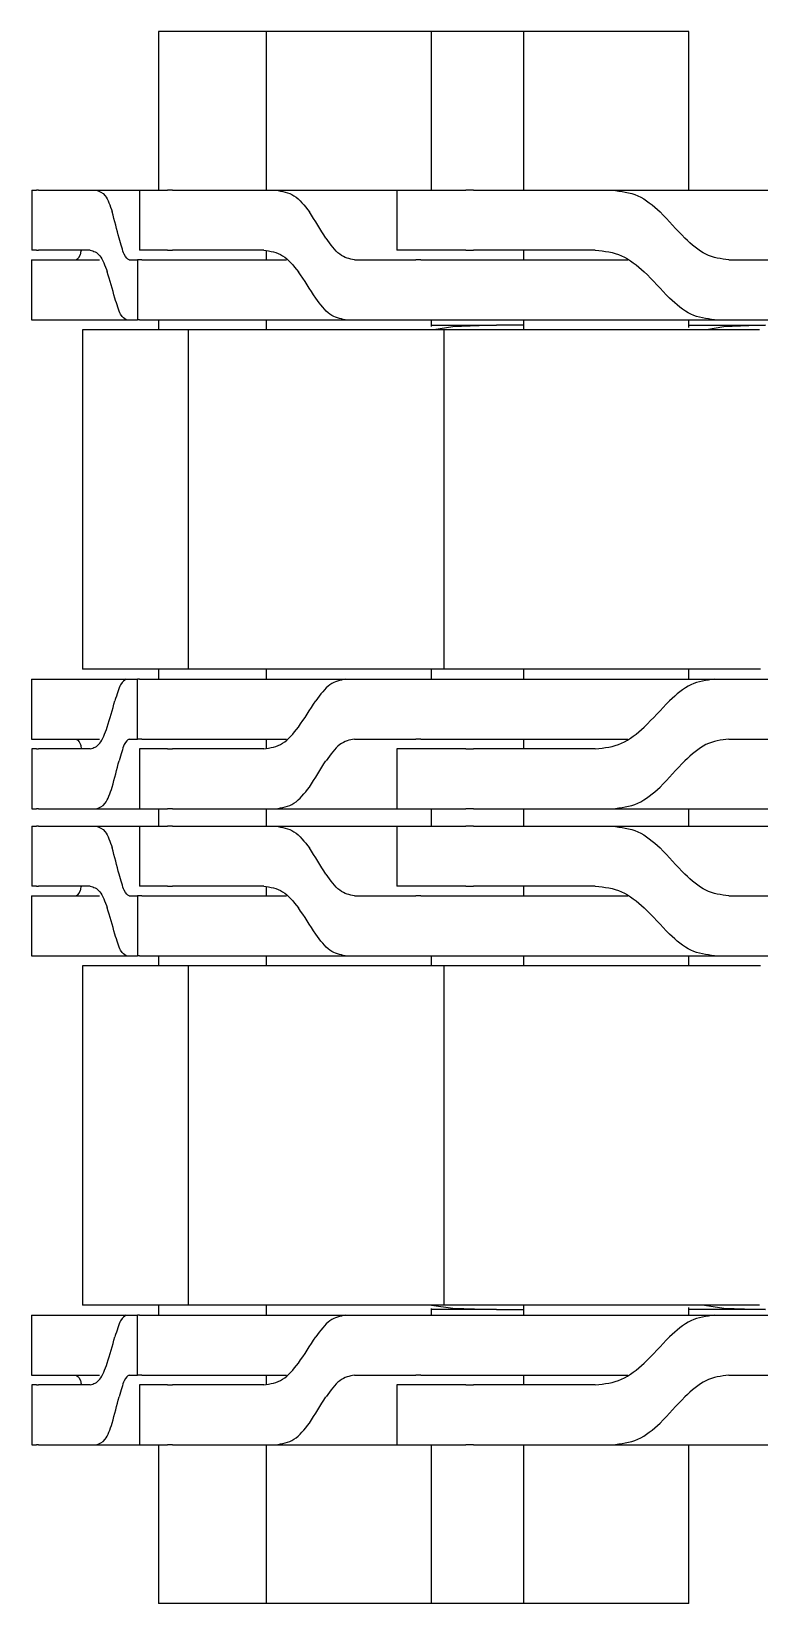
# Model space of a CAD drawing. Header units: millimetres. Extents: x 0 to 11880, y 0 to 8400.
# Drawn here: x 10734.4 to 10770.9, y 5158.8 to 5237.6 of the extents above; entities that cross this region are included whole.
import ezdxf

# ---------------------------------------------------------------- set-up
doc = ezdxf.new("R2010")
doc.units = ezdxf.units.MM
doc.header["$LTSCALE"] = 20

msp = doc.modelspace()

# ---------------------------------------------------------------- linework, layer by layer
at = {"color": 7, "linetype": 'Continuous', "lineweight": 25}
for p, q in [((10740.779, 5237.646), (10740.779, 5229.686)), ((10746.173, 5237.646), (10740.779, 5237.646)), ((10746.173, 5237.646), (10746.173, 5229.686)), ((10752.383, 5237.646), (10746.173, 5237.646)), ((10754.453, 5237.646), (10752.383, 5237.646)), ((10754.453, 5229.686), (10754.453, 5237.646)), ((10756.287, 5237.646), (10754.453, 5237.646)), ((10759.071, 5237.646), (10756.287, 5237.646)), ((10759.071, 5237.646), (10759.071, 5229.686)), ((10766.288, 5237.646), (10759.071, 5237.646)), ((10767.351, 5237.646), (10766.288, 5237.646)), ((10767.351, 5229.686), (10767.351, 5237.646)), ((10734.419, 5229.686), (10734.419, 5226.686)), ((10734.419, 5229.686), (10734.649, 5229.686)), ((10734.753, 5229.686), (10734.649, 5229.686)), ((10734.753, 5229.686), (10735.105, 5229.686)), ((10735.105, 5229.686), (10737.658, 5229.686)), ((10737.658, 5229.686), (10739.813, 5229.686)), ((10739.813, 5229.686), (10739.813, 5226.686)), ((10739.813, 5229.686), (10741.22, 5229.686)), ((10741.47, 5229.686), (10741.22, 5229.686)), ((10741.47, 5229.686), (10742.132, 5229.686)), ((10742.132, 5229.686), (10746.65, 5229.686)), ((10746.65, 5229.686), (10752.711, 5229.686)), ((10752.711, 5229.686), (10752.711, 5226.686)), ((10752.711, 5229.686), (10756.185, 5229.686)), ((10756.557, 5229.686), (10756.185, 5229.686)), ((10756.557, 5229.686), (10757.464, 5229.686)), ((10757.464, 5229.686), (10763.506, 5229.686)), ((10763.506, 5229.686), (10771.851, 5229.686)), ((10734.403, 5226.196), (10734.403, 5223.196)), ((10734.403, 5226.196), (10737.807, 5226.196)), ((10734.649, 5226.686), (10734.419, 5226.686)), ((10734.649, 5226.686), (10734.753, 5226.686)), ((10735.105, 5226.686), (10734.753, 5226.686)), ((10737.349, 5226.686), (10735.105, 5226.686)), ((10739.297, 5226.196), (10739.717, 5226.196)), ((10739.717, 5226.196), (10739.717, 5223.196)), ((10739.826, 5226.196), (10739.717, 5226.196)), ((10741.22, 5226.686), (10739.813, 5226.686)), ((10739.93, 5226.196), (10739.826, 5226.196)), ((10739.93, 5226.196), (10747.18, 5226.196)), ((10741.22, 5226.686), (10741.47, 5226.686)), ((10742.132, 5226.686), (10741.47, 5226.686)), ((10746.047, 5226.686), (10742.132, 5226.686)), ((10746.173, 5226.648), (10746.173, 5226.196)), ((10750.593, 5226.196), (10753.223, 5226.196)), ((10756.185, 5226.686), (10752.711, 5226.686)), ((10753.223, 5226.196), (10753.67, 5226.196)), ((10753.92, 5226.196), (10753.67, 5226.196)), ((10753.92, 5226.196), (10764.303, 5226.196)), ((10756.185, 5226.686), (10756.557, 5226.686)), ((10757.464, 5226.686), (10756.557, 5226.686)), ((10762.667, 5226.686), (10757.464, 5226.686)), ((10759.071, 5226.686), (10759.071, 5226.196)), ((10769.365, 5226.196), (10773.949, 5226.196)), ((10734.403, 5223.196), (10739.148, 5223.196)), ((10739.15, 5223.196), (10739.717, 5223.196)), ((10739.826, 5223.196), (10739.717, 5223.196)), ((10739.826, 5223.196), (10739.93, 5223.196)), ((10739.93, 5223.196), (10750.132, 5223.196)), ((10740.779, 5223.196), (10740.779, 5222.696)), ((10746.173, 5223.196), (10746.173, 5222.696)), ((10750.132, 5223.196), (10753.223, 5223.196)), ((10753.223, 5223.196), (10753.67, 5223.196)), ((10753.67, 5223.196), (10753.92, 5223.196)), ((10753.92, 5223.196), (10768.732, 5223.196)), ((10754.453, 5222.856), (10754.453, 5223.196)), ((10754.453, 5222.915), (10757.706, 5222.915)), ((10757.706, 5222.915), (10755.518, 5222.837)), ((10759.071, 5222.915), (10757.706, 5222.915)), ((10759.071, 5223.196), (10759.071, 5222.696)), ((10767.351, 5222.8), (10767.351, 5223.196)), ((10767.351, 5222.915), (10771.198, 5222.915)), ((10768.636, 5223.196), (10773.949, 5223.196)), ((10771.198, 5222.915), (10769.116, 5222.837)), ((10736.963, 5222.696), (10736.963, 5205.676)), ((10742.26, 5222.696), (10736.963, 5222.696)), ((10742.26, 5222.696), (10742.26, 5205.676)), ((10751.851, 5222.696), (10742.26, 5222.696)), ((10755.073, 5222.696), (10751.851, 5222.696)), ((10755.518, 5222.837), (10754.581, 5222.696)), ((10755.073, 5222.696), (10755.073, 5205.676)), ((10766.983, 5222.696), (10755.073, 5222.696)), ((10770.895, 5222.696), (10766.983, 5222.696)), ((10769.116, 5222.837), (10768.249, 5222.696)), ((10742.26, 5205.676), (10736.963, 5205.676)), ((10740.779, 5205.676), (10740.779, 5205.176)), ((10751.851, 5205.676), (10742.26, 5205.676)), ((10746.173, 5205.676), (10746.173, 5205.176)), ((10755.073, 5205.676), (10751.851, 5205.676)), ((10754.453, 5205.176), (10754.453, 5205.676)), ((10766.983, 5205.676), (10755.073, 5205.676)), ((10759.071, 5205.676), (10759.071, 5205.176)), ((10770.953, 5205.676), (10766.983, 5205.676)), ((10767.351, 5205.176), (10767.351, 5205.676)), ((10734.403, 5205.176), (10734.403, 5202.176)), ((10734.403, 5205.176), (10739.148, 5205.176)), ((10739.15, 5205.176), (10739.717, 5205.176)), ((10739.717, 5202.176), (10739.717, 5205.176)), ((10739.826, 5205.176), (10739.717, 5205.176)), ((10739.826, 5205.176), (10739.93, 5205.176)), ((10739.93, 5205.176), (10750.124, 5205.176)), ((10750.132, 5205.176), (10753.223, 5205.176)), ((10753.223, 5205.176), (10753.67, 5205.176)), ((10753.67, 5205.176), (10753.92, 5205.176)), ((10753.92, 5205.176), (10768.636, 5205.176)), ((10768.636, 5205.176), (10773.949, 5205.176)), ((10734.403, 5202.176), (10737.807, 5202.176)), ((10734.419, 5201.686), (10734.419, 5198.686)), ((10734.649, 5201.686), (10734.419, 5201.686)), ((10734.649, 5201.686), (10734.753, 5201.686)), ((10735.105, 5201.686), (10734.753, 5201.686)), ((10737.349, 5201.686), (10735.105, 5201.686)), ((10739.297, 5202.176), (10739.717, 5202.176)), ((10739.826, 5202.176), (10739.717, 5202.176)), ((10739.813, 5201.686), (10739.813, 5198.686)), ((10741.22, 5201.686), (10739.813, 5201.686)), ((10739.93, 5202.176), (10739.826, 5202.176)), ((10739.93, 5202.176), (10747.18, 5202.176)), ((10741.22, 5201.686), (10741.47, 5201.686)), ((10742.132, 5201.686), (10741.47, 5201.686)), ((10746.047, 5201.686), (10742.132, 5201.686)), ((10746.173, 5202.176), (10746.173, 5201.723)), ((10750.593, 5202.176), (10753.223, 5202.176)), ((10752.711, 5201.686), (10752.711, 5198.686)), ((10756.185, 5201.686), (10752.711, 5201.686)), ((10753.223, 5202.176), (10753.67, 5202.176)), ((10753.92, 5202.176), (10753.67, 5202.176)), ((10753.92, 5202.176), (10764.303, 5202.176)), ((10756.185, 5201.686), (10756.557, 5201.686)), ((10757.464, 5201.686), (10756.557, 5201.686)), ((10762.667, 5201.686), (10757.464, 5201.686)), ((10759.071, 5202.176), (10759.071, 5201.686)), ((10769.365, 5202.176), (10773.949, 5202.176)), ((10734.419, 5198.686), (10734.649, 5198.686)), ((10734.753, 5198.686), (10734.649, 5198.686)), ((10734.753, 5198.686), (10735.105, 5198.686)), ((10735.105, 5198.686), (10737.658, 5198.686)), ((10737.658, 5198.686), (10739.813, 5198.686)), ((10739.813, 5198.686), (10741.22, 5198.686)), ((10740.779, 5198.686), (10740.779, 5197.806)), ((10741.47, 5198.686), (10741.22, 5198.686)), ((10741.47, 5198.686), (10742.132, 5198.686)), ((10742.132, 5198.686), (10746.65, 5198.686)), ((10746.173, 5198.686), (10746.173, 5197.806)), ((10746.65, 5198.686), (10752.711, 5198.686)), ((10752.711, 5198.686), (10756.185, 5198.686)), ((10754.453, 5197.806), (10754.453, 5198.686)), ((10756.557, 5198.686), (10756.185, 5198.686)), ((10756.557, 5198.686), (10757.464, 5198.686)), ((10757.464, 5198.686), (10763.506, 5198.686)), ((10759.071, 5198.686), (10759.071, 5197.806)), ((10763.506, 5198.686), (10771.851, 5198.686)), ((10767.351, 5197.806), (10767.351, 5198.686)), ((10734.419, 5197.806), (10734.419, 5194.806)), ((10734.419, 5197.806), (10734.649, 5197.806)), ((10734.753, 5197.806), (10734.649, 5197.806)), ((10734.753, 5197.806), (10735.105, 5197.806)), ((10735.105, 5197.806), (10737.658, 5197.806)), ((10737.658, 5197.806), (10739.813, 5197.806)), ((10739.813, 5197.806), (10739.813, 5194.806)), ((10739.813, 5197.806), (10741.22, 5197.806)), ((10741.47, 5197.806), (10741.22, 5197.806)), ((10741.47, 5197.806), (10742.132, 5197.806)), ((10742.132, 5197.806), (10746.65, 5197.806)), ((10746.65, 5197.806), (10752.711, 5197.806)), ((10752.711, 5197.806), (10752.711, 5194.806)), ((10752.711, 5197.806), (10756.185, 5197.806)), ((10756.557, 5197.806), (10756.185, 5197.806)), ((10756.557, 5197.806), (10757.464, 5197.806)), ((10757.464, 5197.806), (10763.506, 5197.806)), ((10763.506, 5197.806), (10771.851, 5197.806)), ((10734.649, 5194.806), (10734.419, 5194.806)), ((10734.649, 5194.806), (10734.753, 5194.806)), ((10735.105, 5194.806), (10734.753, 5194.806)), ((10737.349, 5194.806), (10735.105, 5194.806)), ((10741.22, 5194.806), (10739.813, 5194.806)), ((10741.22, 5194.806), (10741.47, 5194.806)), ((10742.132, 5194.806), (10741.47, 5194.806)), ((10746.047, 5194.806), (10742.132, 5194.806)), ((10746.173, 5194.768), (10746.173, 5194.316)), ((10756.185, 5194.806), (10752.711, 5194.806)), ((10756.185, 5194.806), (10756.557, 5194.806)), ((10757.464, 5194.806), (10756.557, 5194.806)), ((10762.667, 5194.806), (10757.464, 5194.806)), ((10759.071, 5194.806), (10759.071, 5194.316)), ((10734.403, 5194.316), (10734.403, 5191.316)), ((10734.403, 5194.316), (10737.807, 5194.316)), ((10739.297, 5194.316), (10739.717, 5194.316)), ((10739.717, 5194.316), (10739.717, 5191.316)), ((10739.826, 5194.316), (10739.717, 5194.316)), ((10739.93, 5194.316), (10739.826, 5194.316)), ((10739.93, 5194.316), (10747.18, 5194.316)), ((10750.593, 5194.316), (10753.223, 5194.316)), ((10753.223, 5194.316), (10753.67, 5194.316)), ((10753.92, 5194.316), (10753.67, 5194.316)), ((10753.92, 5194.316), (10764.303, 5194.316)), ((10769.365, 5194.316), (10773.949, 5194.316)), ((10734.403, 5191.316), (10739.15, 5191.316)), ((10736.963, 5190.816), (10736.963, 5173.796)), ((10742.26, 5190.816), (10736.963, 5190.816)), ((10739.15, 5191.316), (10739.717, 5191.316)), ((10739.826, 5191.316), (10739.717, 5191.316)), ((10739.826, 5191.316), (10739.93, 5191.316)), ((10739.93, 5191.316), (10750.124, 5191.316)), ((10740.779, 5191.316), (10740.779, 5190.816)), ((10742.26, 5190.816), (10742.26, 5173.796)), ((10751.851, 5190.816), (10742.26, 5190.816)), ((10746.173, 5191.316), (10746.173, 5190.816)), ((10750.132, 5191.316), (10753.223, 5191.316)), ((10755.073, 5190.816), (10751.851, 5190.816)), ((10753.223, 5191.316), (10753.67, 5191.316)), ((10753.67, 5191.316), (10753.92, 5191.316)), ((10753.92, 5191.316), (10768.732, 5191.316)), ((10754.453, 5190.816), (10754.453, 5191.316)), ((10755.073, 5190.816), (10755.073, 5173.796)), ((10766.983, 5190.816), (10755.073, 5190.816)), ((10759.071, 5191.316), (10759.071, 5190.816)), ((10770.953, 5190.816), (10766.983, 5190.816)), ((10767.351, 5190.816), (10767.351, 5191.316)), ((10768.636, 5191.316), (10773.949, 5191.316)), ((10734.403, 5173.296), (10734.403, 5170.296)), ((10734.403, 5173.296), (10739.15, 5173.296)), ((10742.26, 5173.796), (10736.963, 5173.796)), ((10739.15, 5173.296), (10739.717, 5173.296)), ((10739.717, 5170.296), (10739.717, 5173.296)), ((10739.826, 5173.296), (10739.717, 5173.296)), ((10739.826, 5173.296), (10739.93, 5173.296)), ((10739.93, 5173.296), (10750.124, 5173.296)), ((10740.779, 5173.796), (10740.779, 5173.296)), ((10751.851, 5173.796), (10742.26, 5173.796)), ((10746.173, 5173.796), (10746.173, 5173.296)), ((10750.132, 5173.296), (10753.223, 5173.296)), ((10755.073, 5173.796), (10751.851, 5173.796)), ((10753.223, 5173.296), (10753.67, 5173.296)), ((10753.67, 5173.296), (10753.92, 5173.296)), ((10753.92, 5173.296), (10768.636, 5173.296)), ((10754.453, 5173.296), (10754.453, 5173.636)), ((10757.706, 5173.577), (10754.453, 5173.577)), ((10754.46, 5173.796), (10755.518, 5173.654)), ((10766.983, 5173.796), (10755.073, 5173.796)), ((10755.518, 5173.654), (10757.706, 5173.577)), ((10757.706, 5173.577), (10759.071, 5173.577)), ((10759.071, 5173.796), (10759.071, 5173.296)), ((10770.895, 5173.796), (10766.983, 5173.796)), ((10767.351, 5173.296), (10767.351, 5173.692)), ((10771.198, 5173.577), (10767.351, 5173.577)), ((10768.141, 5173.796), (10769.116, 5173.654)), ((10768.636, 5173.296), (10773.949, 5173.296)), ((10769.116, 5173.654), (10771.198, 5173.577)), ((10734.403, 5170.296), (10737.807, 5170.296)), ((10739.297, 5170.296), (10739.717, 5170.296)), ((10739.826, 5170.296), (10739.717, 5170.296)), ((10739.93, 5170.296), (10739.826, 5170.296)), ((10739.93, 5170.296), (10747.18, 5170.296)), ((10746.173, 5170.296), (10746.173, 5169.843)), ((10750.593, 5170.296), (10753.223, 5170.296)), ((10753.223, 5170.296), (10753.67, 5170.296)), ((10753.92, 5170.296), (10753.67, 5170.296)), ((10753.92, 5170.296), (10764.303, 5170.296)), ((10759.071, 5170.296), (10759.071, 5169.806)), ((10769.365, 5170.296), (10773.949, 5170.296)), ((10734.419, 5169.806), (10734.419, 5166.806)), ((10734.649, 5169.806), (10734.419, 5169.806)), ((10734.649, 5169.806), (10734.753, 5169.806)), ((10735.105, 5169.806), (10734.753, 5169.806)), ((10737.349, 5169.806), (10735.105, 5169.806)), ((10739.813, 5169.806), (10739.813, 5166.806)), ((10741.22, 5169.806), (10739.813, 5169.806)), ((10741.22, 5169.806), (10741.47, 5169.806)), ((10742.132, 5169.806), (10741.47, 5169.806)), ((10746.047, 5169.806), (10742.132, 5169.806)), ((10752.711, 5169.806), (10752.711, 5166.806)), ((10756.185, 5169.806), (10752.711, 5169.806)), ((10756.185, 5169.806), (10756.557, 5169.806)), ((10757.464, 5169.806), (10756.557, 5169.806)), ((10762.667, 5169.806), (10757.464, 5169.806)), ((10734.419, 5166.806), (10734.649, 5166.806)), ((10734.753, 5166.806), (10734.649, 5166.806)), ((10734.753, 5166.806), (10735.105, 5166.806)), ((10735.105, 5166.806), (10737.658, 5166.806)), ((10737.658, 5166.806), (10739.813, 5166.806)), ((10739.813, 5166.806), (10741.22, 5166.806)), ((10740.779, 5166.806), (10740.779, 5158.846)), ((10741.47, 5166.806), (10741.22, 5166.806)), ((10741.47, 5166.806), (10742.132, 5166.806)), ((10742.132, 5166.806), (10746.65, 5166.806)), ((10746.173, 5166.806), (10746.173, 5158.846)), ((10746.65, 5166.806), (10752.711, 5166.806)), ((10752.711, 5166.806), (10756.185, 5166.806)), ((10754.453, 5158.846), (10754.453, 5166.806)), ((10756.557, 5166.806), (10756.185, 5166.806)), ((10756.557, 5166.806), (10757.464, 5166.806)), ((10757.464, 5166.806), (10763.506, 5166.806)), ((10759.071, 5166.806), (10759.071, 5158.846)), ((10763.506, 5166.806), (10771.851, 5166.806)), ((10767.351, 5158.846), (10767.351, 5166.806)), ((10746.173, 5158.846), (10740.779, 5158.846)), ((10752.383, 5158.846), (10746.173, 5158.846)), ((10754.453, 5158.846), (10752.383, 5158.846)), ((10756.287, 5158.846), (10754.453, 5158.846)), ((10759.071, 5158.846), (10756.287, 5158.846)), ((10766.288, 5158.846), (10759.071, 5158.846)), ((10767.351, 5158.846), (10766.288, 5158.846))]:
    msp.add_line(p, q, dxfattribs=at)
for centre, major_axis, ratio, start_param, end_param in [((10689.722, 5227.941), (48.177, -18.324), 0.730057, 0.463587, 0.496991), ((10705.455, 5227.941), (47.207, -30.04), 0.548493, 0.842709, 0.876112), ((10733.083, 5227.941), (48.249, -35.402), 0.370502, 1.08649, 1.119893), ((10689.722, 5224.112), (48.177, -18.324), 0.730057, 0.484495, 0.517905), ((10705.455, 5224.112), (47.207, -30.04), 0.548493, 0.863616, 0.897026), ((10733.083, 5224.112), (48.249, -35.402), 0.370502, 1.107397, 1.140808), ((10689.722, 5204.26), (48.177, 18.324), 0.730057, 5.76528, 5.798691), ((10705.455, 5204.26), (47.207, 30.04), 0.548493, 5.386159, 5.419569), ((10733.083, 5204.26), (48.249, 35.402), 0.370502, 5.142377, 5.175788), ((10689.722, 5200.431), (48.177, 18.324), 0.730057, 5.786195, 5.819598), ((10705.455, 5200.431), (47.207, 30.04), 0.548493, 5.407073, 5.440477), ((10733.083, 5200.431), (48.249, 35.402), 0.370502, 5.163292, 5.196695), ((10689.722, 5196.061), (48.177, -18.324), 0.730057, 0.463587, 0.496991), ((10705.455, 5196.061), (47.207, -30.04), 0.548493, 0.842709, 0.876112), ((10733.083, 5196.061), (48.249, -35.402), 0.370502, 1.08649, 1.119893), ((10689.722, 5192.232), (48.177, -18.324), 0.730057, 0.484495, 0.517905), ((10705.455, 5192.232), (47.207, -30.04), 0.548493, 0.863616, 0.897026), ((10733.083, 5192.232), (48.249, -35.402), 0.370502, 1.107397, 1.140808), ((10689.722, 5172.38), (48.177, 18.324), 0.730057, 5.76528, 5.798691), ((10705.455, 5172.38), (47.207, 30.04), 0.548493, 5.386159, 5.419569), ((10733.083, 5172.38), (48.249, 35.402), 0.370502, 5.142377, 5.175788), ((10689.722, 5168.551), (48.177, 18.324), 0.730057, 5.786195, 5.819598), ((10705.455, 5168.551), (47.207, 30.04), 0.548493, 5.407073, 5.440477), ((10733.083, 5168.551), (48.249, 35.402), 0.370502, 5.163292, 5.196695)]:
    msp.add_ellipse(centre, major_axis=major_axis, ratio=ratio, start_param=start_param, end_param=end_param, dxfattribs=at)
for points, knots in [([(10737.658, 5229.686), (10737.813, 5229.637), (10738.124, 5229.539), (10738.341, 5228.915), (10738.449, 5228.603)], [0, 0, 0, 0, 0.501325, 1, 1, 1, 1]), ([(10746.65, 5229.686), (10746.967, 5229.637), (10747.597, 5229.539), (10748.088, 5228.915), (10748.333, 5228.603)], [0, 0, 0, 0, 0.501325, 1, 1, 1, 1]), ([(10763.506, 5229.686), (10763.952, 5229.637), (10764.841, 5229.539), (10765.557, 5228.915), (10765.915, 5228.603)], [0, 0, 0, 0, 0.5013245, 1, 1, 1, 1]), ([(10739.297, 5226.196), (10739.218, 5226.245), (10739.06, 5226.343), (10738.884, 5226.967), (10738.796, 5227.278)], [0, 0, 0, 0, 0.501325, 1, 1, 1, 1]), ([(10750.593, 5226.196), (10750.344, 5226.245), (10749.849, 5226.343), (10749.394, 5226.967), (10749.168, 5227.278)], [0, 0, 0, 0, 0.501325, 1, 1, 1, 1]), ([(10769.365, 5226.196), (10768.972, 5226.245), (10768.187, 5226.343), (10767.499, 5226.967), (10767.156, 5227.278)], [0, 0, 0, 0, 0.5013245, 1, 1, 1, 1]), ([(10736.584, 5226.196), (10736.685, 5226.219), (10736.813, 5226.249), (10736.894, 5226.611), (10736.91, 5226.686)], [0, 0, 0, 0, 0.79319, 1, 1, 1, 1]), ([(10737.349, 5226.686), (10737.516, 5226.637), (10737.849, 5226.539), (10738.086, 5225.914), (10738.204, 5225.603)], [0, 0, 0, 0, 0.501749, 1, 1, 1, 1]), ([(10746.047, 5226.686), (10746.373, 5226.637), (10747.024, 5226.539), (10747.532, 5225.914), (10747.786, 5225.603)], [0, 0, 0, 0, 0.501749, 1, 1, 1, 1]), ([(10762.667, 5226.686), (10763.12, 5226.637), (10764.025, 5226.539), (10764.755, 5225.914), (10765.119, 5225.603)], [0, 0, 0, 0, 0.501749, 1, 1, 1, 1]), ([(10739.15, 5223.196), (10739.059, 5223.245), (10738.878, 5223.343), (10738.683, 5223.967), (10738.585, 5224.278)], [0, 0, 0, 0, 0.501092, 1, 1, 1, 1]), ([(10750.132, 5223.196), (10749.873, 5223.245), (10749.357, 5223.343), (10748.886, 5223.967), (10748.651, 5224.278)], [0, 0, 0, 0, 0.501092, 1, 1, 1, 1]), ([(10768.636, 5223.196), (10768.235, 5223.245), (10767.434, 5223.343), (10766.733, 5223.967), (10766.383, 5224.278)], [0, 0, 0, 0, 0.501092, 1, 1, 1, 1]), ([(10739.15, 5205.176), (10739.059, 5205.127), (10738.878, 5205.029), (10738.683, 5204.405), (10738.585, 5204.093)], [0, 0, 0, 0, 0.501092, 1, 1, 1, 1]), ([(10750.132, 5205.176), (10749.873, 5205.127), (10749.357, 5205.029), (10748.886, 5204.405), (10748.651, 5204.093)], [0, 0, 0, 0, 0.501092, 1, 1, 1, 1]), ([(10768.636, 5205.176), (10768.235, 5205.127), (10767.434, 5205.029), (10766.733, 5204.405), (10766.383, 5204.093)], [0, 0, 0, 0, 0.501092, 1, 1, 1, 1]), ([(10737.349, 5201.686), (10737.516, 5201.735), (10737.849, 5201.832), (10738.086, 5202.457), (10738.204, 5202.768)], [0, 0, 0, 0, 0.501749, 1, 1, 1, 1]), ([(10746.047, 5201.686), (10746.373, 5201.735), (10747.024, 5201.832), (10747.532, 5202.457), (10747.786, 5202.768)], [0, 0, 0, 0, 0.501749, 1, 1, 1, 1]), ([(10762.667, 5201.686), (10763.12, 5201.735), (10764.025, 5201.832), (10764.755, 5202.457), (10765.119, 5202.768)], [0, 0, 0, 0, 0.5017487, 1, 1, 1, 1]), ([(10736.584, 5202.176), (10736.685, 5202.152), (10736.813, 5202.123), (10736.894, 5201.761), (10736.91, 5201.686)], [0, 0, 0, 0, 0.79319, 1, 1, 1, 1]), ([(10739.297, 5202.176), (10739.218, 5202.127), (10739.06, 5202.029), (10738.884, 5201.405), (10738.796, 5201.093)], [0, 0, 0, 0, 0.501325, 1, 1, 1, 1]), ([(10750.593, 5202.176), (10750.344, 5202.127), (10749.849, 5202.029), (10749.394, 5201.405), (10749.168, 5201.093)], [0, 0, 0, 0, 0.501325, 1, 1, 1, 1]), ([(10769.365, 5202.176), (10768.972, 5202.127), (10768.187, 5202.029), (10767.499, 5201.405), (10767.156, 5201.093)], [0, 0, 0, 0, 0.501325, 1, 1, 1, 1]), ([(10737.658, 5198.686), (10737.813, 5198.735), (10738.124, 5198.833), (10738.341, 5199.457), (10738.449, 5199.768)], [0, 0, 0, 0, 0.501325, 1, 1, 1, 1]), ([(10746.65, 5198.686), (10746.967, 5198.735), (10747.597, 5198.833), (10748.088, 5199.457), (10748.333, 5199.768)], [0, 0, 0, 0, 0.501325, 1, 1, 1, 1]), ([(10763.506, 5198.686), (10763.952, 5198.735), (10764.841, 5198.833), (10765.557, 5199.457), (10765.915, 5199.768)], [0, 0, 0, 0, 0.5013245, 1, 1, 1, 1]), ([(10737.658, 5197.806), (10737.813, 5197.757), (10738.124, 5197.659), (10738.341, 5197.035), (10738.449, 5196.723)], [0, 0, 0, 0, 0.501325, 1, 1, 1, 1]), ([(10746.65, 5197.806), (10746.967, 5197.757), (10747.597, 5197.659), (10748.088, 5197.035), (10748.333, 5196.723)], [0, 0, 0, 0, 0.501325, 1, 1, 1, 1]), ([(10763.506, 5197.806), (10763.952, 5197.757), (10764.841, 5197.659), (10765.557, 5197.035), (10765.915, 5196.723)], [0, 0, 0, 0, 0.501325, 1, 1, 1, 1]), ([(10739.297, 5194.316), (10739.218, 5194.365), (10739.06, 5194.463), (10738.884, 5195.087), (10738.796, 5195.398)], [0, 0, 0, 0, 0.5013245, 1, 1, 1, 1]), ([(10750.593, 5194.316), (10750.344, 5194.365), (10749.849, 5194.463), (10749.394, 5195.087), (10749.168, 5195.398)], [0, 0, 0, 0, 0.501325, 1, 1, 1, 1]), ([(10769.365, 5194.316), (10768.972, 5194.365), (10768.187, 5194.463), (10767.499, 5195.087), (10767.156, 5195.398)], [0, 0, 0, 0, 0.501325, 1, 1, 1, 1]), ([(10736.584, 5194.316), (10736.685, 5194.339), (10736.813, 5194.369), (10736.894, 5194.731), (10736.91, 5194.806)], [0, 0, 0, 0, 0.79319, 1, 1, 1, 1]), ([(10737.349, 5194.806), (10737.516, 5194.757), (10737.849, 5194.659), (10738.086, 5194.034), (10738.204, 5193.723)], [0, 0, 0, 0, 0.5017487, 1, 1, 1, 1]), ([(10746.047, 5194.806), (10746.373, 5194.757), (10747.024, 5194.659), (10747.532, 5194.034), (10747.786, 5193.723)], [0, 0, 0, 0, 0.5017487, 1, 1, 1, 1]), ([(10762.667, 5194.806), (10763.12, 5194.757), (10764.025, 5194.659), (10764.755, 5194.034), (10765.119, 5193.723)], [0, 0, 0, 0, 0.501749, 1, 1, 1, 1]), ([(10739.15, 5191.316), (10739.059, 5191.365), (10738.878, 5191.463), (10738.683, 5192.087), (10738.585, 5192.398)], [0, 0, 0, 0, 0.501092, 1, 1, 1, 1]), ([(10750.132, 5191.316), (10749.873, 5191.365), (10749.357, 5191.463), (10748.886, 5192.087), (10748.651, 5192.398)], [0, 0, 0, 0, 0.501092, 1, 1, 1, 1]), ([(10768.636, 5191.316), (10768.235, 5191.365), (10767.434, 5191.463), (10766.733, 5192.087), (10766.383, 5192.398)], [0, 0, 0, 0, 0.5010918, 1, 1, 1, 1]), ([(10739.15, 5173.296), (10739.059, 5173.247), (10738.878, 5173.149), (10738.683, 5172.525), (10738.585, 5172.213)], [0, 0, 0, 0, 0.501092, 1, 1, 1, 1]), ([(10750.132, 5173.296), (10749.873, 5173.247), (10749.357, 5173.149), (10748.886, 5172.525), (10748.651, 5172.213)], [0, 0, 0, 0, 0.501092, 1, 1, 1, 1]), ([(10768.636, 5173.296), (10768.235, 5173.247), (10767.434, 5173.149), (10766.733, 5172.525), (10766.383, 5172.213)], [0, 0, 0, 0, 0.501092, 1, 1, 1, 1]), ([(10737.349, 5169.806), (10737.516, 5169.855), (10737.849, 5169.952), (10738.086, 5170.577), (10738.204, 5170.888)], [0, 0, 0, 0, 0.501749, 1, 1, 1, 1]), ([(10746.047, 5169.806), (10746.373, 5169.855), (10747.024, 5169.952), (10747.532, 5170.577), (10747.786, 5170.888)], [0, 0, 0, 0, 0.5017487, 1, 1, 1, 1]), ([(10762.667, 5169.806), (10763.12, 5169.855), (10764.025, 5169.952), (10764.755, 5170.577), (10765.119, 5170.888)], [0, 0, 0, 0, 0.501749, 1, 1, 1, 1]), ([(10736.584, 5170.296), (10736.685, 5170.272), (10736.813, 5170.243), (10736.894, 5169.881), (10736.91, 5169.806)], [0, 0, 0, 0, 0.79319, 1, 1, 1, 1]), ([(10739.297, 5170.296), (10739.218, 5170.247), (10739.06, 5170.149), (10738.884, 5169.525), (10738.796, 5169.213)], [0, 0, 0, 0, 0.501325, 1, 1, 1, 1]), ([(10750.593, 5170.296), (10750.344, 5170.247), (10749.849, 5170.149), (10749.394, 5169.525), (10749.168, 5169.213)], [0, 0, 0, 0, 0.501325, 1, 1, 1, 1]), ([(10769.365, 5170.296), (10768.972, 5170.247), (10768.187, 5170.149), (10767.499, 5169.525), (10767.156, 5169.213)], [0, 0, 0, 0, 0.5013245, 1, 1, 1, 1]), ([(10737.658, 5166.806), (10737.813, 5166.855), (10738.124, 5166.953), (10738.341, 5167.577), (10738.449, 5167.888)], [0, 0, 0, 0, 0.5013245, 1, 1, 1, 1]), ([(10746.65, 5166.806), (10746.967, 5166.855), (10747.597, 5166.953), (10748.088, 5167.577), (10748.333, 5167.888)], [0, 0, 0, 0, 0.501325, 1, 1, 1, 1]), ([(10763.506, 5166.806), (10763.952, 5166.855), (10764.841, 5166.953), (10765.557, 5167.577), (10765.915, 5167.888)], [0, 0, 0, 0, 0.501325, 1, 1, 1, 1])]:
    msp.add_open_spline(points, degree=3, knots=knots, dxfattribs=at)

doc.saveas('drawing.dxf')
